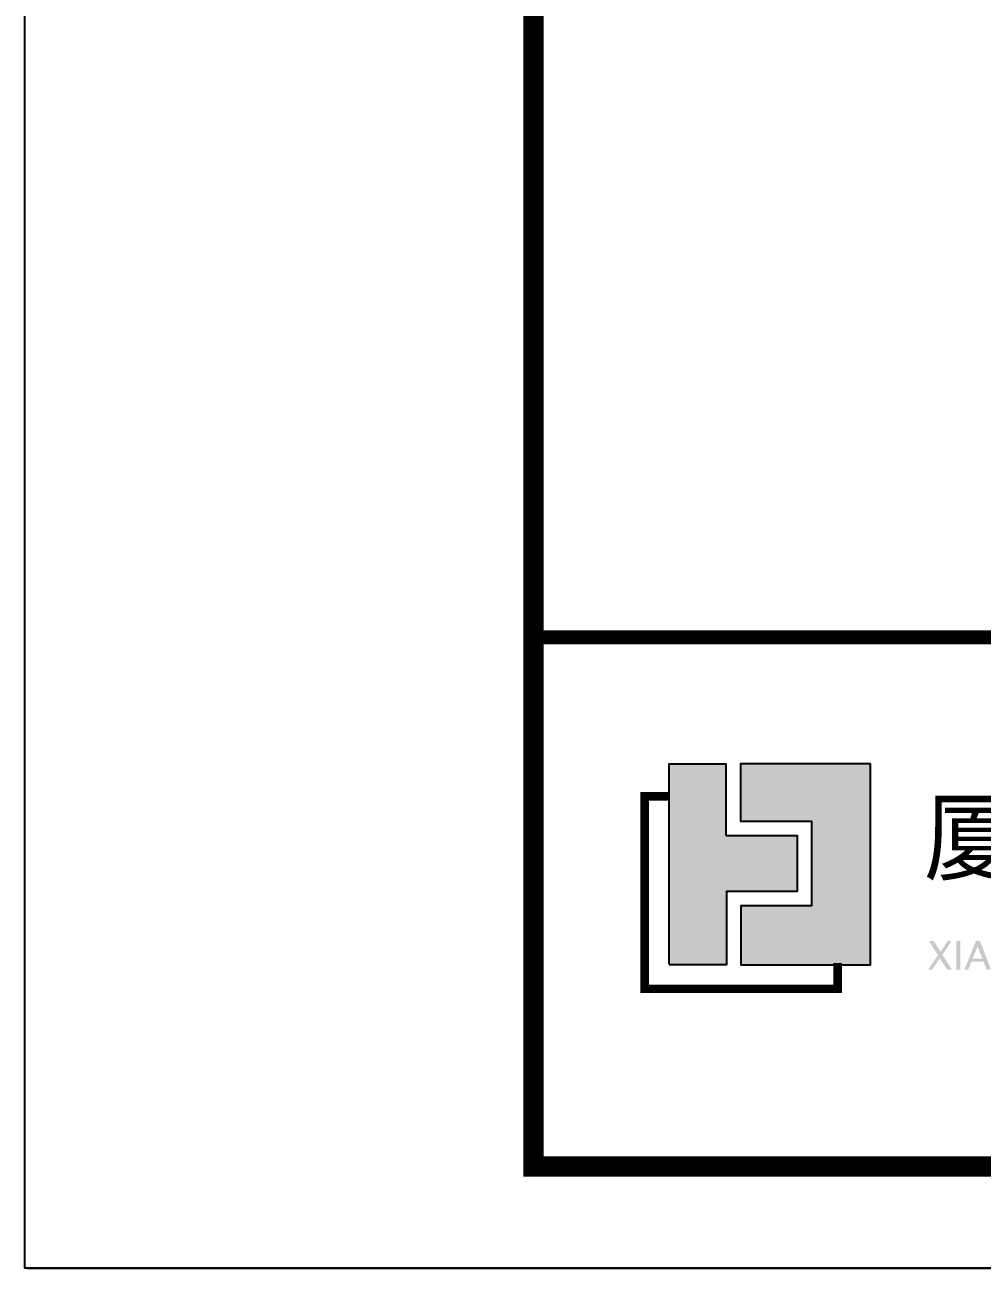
# Model space of a CAD drawing. Extents: x -1988865 to -1884162, y -260022 to -208037.
# Drawn here: x -1988865 to -1982875, y -260022 to -252246 of the extents above; entities that cross this region are included whole.
import ezdxf

# ---------------------------------------------------------------- set-up
doc = ezdxf.new("R2010")
doc.units = 0
doc.header["$LTSCALE"] = 1000
doc.header["$MEASUREMENT"] = 0
for name, color, linetype in [('hordor_标准图框', 7, 'Continuous'), ('tk', 121, 'Continuous'), ('VHSoft_boundary', 7, 'Continuous')]:
    doc.layers.add(name, color=color, linetype=linetype)
doc.styles.add('公司名称', font='msyh.ttf', dxfattribs={"width": 0.8, "height": 3.5})

# ---------------------------------------------------------------- blocks, each defined once
blk = doc.blocks.new('0912-0911-A$C349D7921')
for points in [[(6.251, 6.28), (3.414, 6.28), (3.414, 9.121, 0.414214), (3.412, 9.123), (1.15, 9.123), (1.15, 1.128), (3.44, 1.128), (3.44, 4.041), (6.251, 4.041, -2.414214), (6.253, 4.043), (6.253, 6.278, -2.414214)], [(3.988, 9.123, 0.414214), (3.985, 9.121), (3.985, 6.854, 0.414214), (3.988, 6.851), (6.825, 6.851), (6.825, 3.47), (4.013, 3.47, 0.414214), (4.011, 3.468), (4.011, 1.13, 0.414214), (4.013, 1.128), (9.17, 1.128, 0.414214), (9.172, 1.13), (9.172, 9.123)], [(12.117, 1.656), (12.169, 1.735), (12.202, 1.784), (12.229, 1.824), (12.261, 1.874), (12.313, 1.952), (12.397, 2.078), (12.362, 2.078), (12.341, 2.078), (12.327, 2.078), (12.316, 2.078), (12.302, 2.078), (12.28, 2.078), (12.245, 2.078), (12.179, 1.979), (12.138, 1.918), (12.112, 1.88), (12.091, 1.848), (12.065, 1.81), (12.024, 1.748), (11.958, 1.65), (11.895, 1.748), (11.856, 1.81), (11.831, 1.848), (11.811, 1.88), (11.787, 1.918), (11.748, 1.979), (11.685, 2.078), (11.641, 2.078), (11.614, 2.078), (11.597, 2.078), (11.583, 2.078), (11.566, 2.078), (11.539, 2.078), (11.495, 2.078), (11.577, 1.948), (11.628, 1.867), (11.661, 1.816), (11.687, 1.775), (11.719, 1.724), (11.77, 1.643), (11.852, 1.513), (11.764, 1.38), (11.71, 1.298), (11.675, 1.246), (11.647, 1.204), (11.613, 1.151), (11.558, 1.069), (11.47, 0.936), (11.505, 0.936), (11.527, 0.936), (11.541, 0.936), (11.552, 0.936), (11.566, 0.936), (11.588, 0.936), (11.623, 0.936), (11.693, 1.041), (11.736, 1.107), (11.764, 1.148), (11.786, 1.181), (11.813, 1.223), (11.857, 1.288), (11.927, 1.393), (11.994, 1.288), (12.036, 1.223), (12.062, 1.181), (12.084, 1.148), (12.11, 1.107), (12.152, 1.041), (12.22, 0.936), (12.263, 0.936), (12.291, 0.936), (12.308, 0.936), (12.322, 0.936), (12.339, 0.936), (12.366, 0.936), (12.41, 0.936), (12.323, 1.073), (12.269, 1.158), (12.235, 1.212), (12.208, 1.255), (12.174, 1.309), (12.12, 1.393), (12.033, 1.53)], [(12.75, 1.652), (12.75, 1.815), (12.75, 2.078), (12.714, 2.078), (12.691, 2.078), (12.676, 2.078), (12.665, 2.078), (12.65, 2.078), (12.627, 2.078), (12.591, 2.078), (12.591, 1.815), (12.591, 1.652), (12.591, 1.549), (12.591, 1.465), (12.591, 1.362), (12.591, 1.199), (12.591, 0.936), (12.627, 0.936), (12.65, 0.936), (12.665, 0.936), (12.676, 0.936), (12.691, 0.936), (12.714, 0.936), (12.75, 0.936), (12.75, 1.199), (12.75, 1.362), (12.75, 1.465), (12.75, 1.549)]]:
    blk.add_hatch(color=256).paths.add_polyline_path(points)
h = blk.add_hatch(color=256)
h.paths.add_polyline_path([(13.762, 1.465), (13.73, 1.549), (13.69, 1.652), (13.628, 1.815), (13.526, 2.078), (13.49, 2.078), (13.467, 2.078), (13.453, 2.078), (13.441, 2.078), (13.427, 2.078), (13.404, 2.078), (13.368, 2.078), (13.262, 1.815), (13.197, 1.652), (13.155, 1.549), (13.122, 1.465), (13.081, 1.362), (13.015, 1.199), (12.91, 0.936), (12.944, 0.936), (12.966, 0.936), (12.979, 0.936), (12.99, 0.936), (13.004, 0.936), (13.025, 0.936), (13.06, 0.936), (13.089, 1.01), (13.108, 1.055), (13.119, 1.084), (13.129, 1.107), (13.14, 1.136), (13.159, 1.182), (13.188, 1.255), (13.299, 1.255), (13.368, 1.255), (13.411, 1.255), (13.446, 1.255), (13.489, 1.255), (13.558, 1.255), (13.669, 1.255), (13.697, 1.182), (13.715, 1.136), (13.726, 1.107), (13.735, 1.084), (13.746, 1.055), (13.764, 1.01), (13.793, 0.936), (13.833, 0.936), (13.857, 0.936), (13.873, 0.936), (13.886, 0.936), (13.901, 0.936), (13.926, 0.936), (13.966, 0.936), (13.865, 1.199), (13.802, 1.362)])
h.paths.add_polyline_path([(13.237, 1.378), (13.282, 1.491), (13.309, 1.56), (13.327, 1.604), (13.341, 1.64), (13.359, 1.684), (13.387, 1.754), (13.432, 1.866), (13.475, 1.754), (13.502, 1.684), (13.52, 1.64), (13.533, 1.604), (13.55, 1.56), (13.577, 1.491), (13.621, 1.378), (13.532, 1.378), (13.478, 1.378), (13.443, 1.378), (13.415, 1.378), (13.38, 1.378), (13.325, 1.378)], flags=16)
for p, q in [((3.416, 6.28), (6.251, 6.28)), ((6.253, 6.278), (6.253, 4.043)), ((3.44, 4.039), (3.44, 1.128)), ((6.251, 4.041), (3.442, 4.041)), ((3.44, 1.128), (1.15, 1.128))]:
    blk.add_line(p, q)
for points in [[(1.15, 1.148), (1.15, 9.123), (3.412, 9.123, -0.414214), (3.414, 9.121), (3.414, 6.282)], [(9.172, 9.123), (3.988, 9.123, 0.414214), (3.985, 9.121), (3.985, 6.854, 0.414214), (3.988, 6.851), (6.822, 6.851, -0.414214), (6.825, 6.849), (6.825, 3.472, -0.414214), (6.822, 3.47), (4.013, 3.47, 0.414214), (4.011, 3.468), (4.011, 1.13, 0.414214), (4.013, 1.128), (9.17, 1.128, 0.414214), (9.172, 1.13), (9.172, 9.123)]]:
    blk.add_lwpolyline(points, format="xyb")
at = {"const_width": 0.343}
blk.add_lwpolyline([(1.186, 7.836), (0.171, 7.836), (0.171, 0.171), (7.864, 0.171), (7.864, 1.193)], dxfattribs=at)
for centre, start, end in [((3.416, 6.282), 180, 270), ((6.251, 6.278), 0, 90), ((3.442, 4.039), 90, 180), ((6.251, 4.043), 270, 0)]:
    blk.add_arc(centre, 0.00229, start, end)
at = {"style": '公司名称', "width": 0.92}
blk.add_text('厦门合立道工程设计集团股份有限公司', height=2.835, dxfattribs=at).set_placement((11.292, 4.793))
blk = doc.blocks.new('0912-0911-sdgrtyrty')
at = {"layer": 'hordor_标准图框'}
for p, q in [((-149343, -1677742), (-149343, -1380842)), ((-149243, -1677842), (270657, -1677842))]:
    blk.add_line(p, q, dxfattribs=at)
at = {"layer": 'hordor_标准图框', "linetype": 'Continuous', "ltscale": 1.4}
for points, const_width in [([(-124343, -1386328), (-124343, -1672842), (265657, -1672842), (265657, -1385842), (-124842, -1385842)], 1000), ([(-124343, -1646839), (265657, -1646839)], 700)]:
    blk.add_lwpolyline(points, dxfattribs=dict(at, const_width=const_width))
at = {"layer": 'VHSoft_boundary'}
blk.add_lwpolyline([(-149343, -1380842), (270657, -1380842), (270657, -1677842), (-149343, -1677842)], close=True, dxfattribs=at)
at = {"layer": 'hordor_标准图框', "linetype": 'Continuous', "ltscale": 1.4, "xscale": 1234.567900378764, "yscale": 1234.567900378764, "zscale": 1234.567900378764}
blk.add_blockref('0912-0911-A$C349D7921', (-119087, -1664327), dxfattribs=at)
blk = doc.blocks.new('0912-0911-vbmhf')
at = {"layer": 'tk', "color": 0, "xscale": 0.0999999971622562, "yscale": 0.0999999971622562, "zscale": 0.0999999971622562}
blk.add_blockref('0912-0911-sdgrtyrty', (102354.3, 264793.1), dxfattribs=at)

msp = doc.modelspace()

# ---------------------------------------------------------------- block references
at = {"xscale": 1.272593102947569, "yscale": 1.272593102947569, "zscale": 1.272593102947569}
msp.add_blockref('0912-0911-vbmhf', (-2100114.8, -383474.6), dxfattribs=at)

doc.saveas('drawing.dxf')
